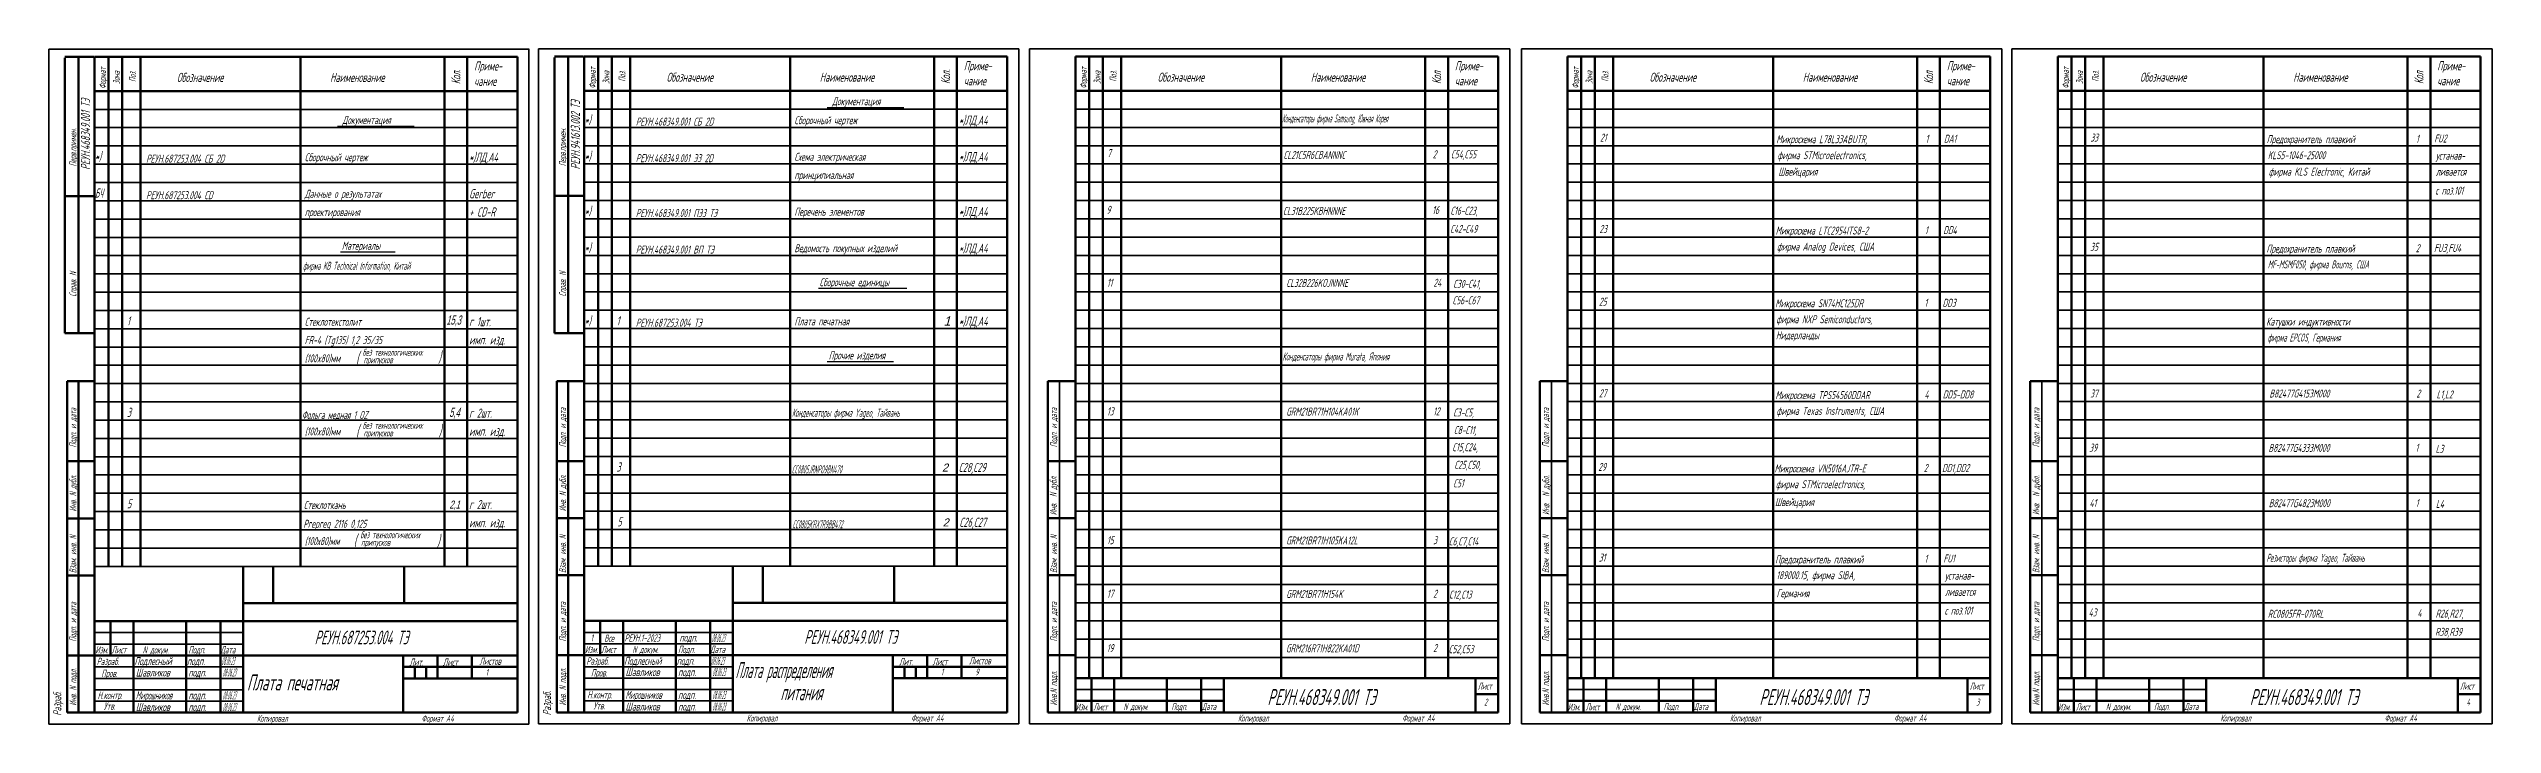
# Model space of a CAD drawing. Extents: x 23513 to 25652, y -1330 to -1034.
# Drawn here: x 23513 to 24582, y -1330 to -1035 of the extents above; entities that cross this region are included whole.
import ezdxf

# ---------------------------------------------------------------- set-up
doc = ezdxf.new("R2010")
doc.units = 0
doc.header["$MEASUREMENT"] = 0
doc.layers.get('0').update_dxf_attribs({"linetype": 'CONTINUOUS', "lineweight": 50})
doc.layers.add('CONTUR', color=7, linetype='CONTINUOUS', lineweight=50)
doc.layers.add('DIM', color=1, linetype='CONTINUOUS', lineweight=35)
doc.layers.add('TEXT', color=1, linetype='CONTINUOUS')
doc.styles.add('ECKD', font='ec5cdwin.shx', dxfattribs={"oblique": 15})
doc.styles.add('GOST', font='GOST.shx', dxfattribs={"width": 0.7, "oblique": 15})

msp = doc.modelspace()

# ---------------------------------------------------------------- linework, layer by layer
for p, q in [((23598.2, -1261), (23598.2, -1285)), ((23611.3, -1261), (23611.3, -1277.1)), ((23668.6, -1261), (23668.6, -1277.1)), ((23812.4, -1260.9), (23812.4, -1284.9)), ((23825.5, -1260.9), (23825.5, -1276.9)), ((23882.9, -1260.9), (23882.9, -1276.9)), ((23598.2, -1277.1), (23718.2, -1277.1)), ((23812.4, -1276.9), (23932.4, -1276.9))]:
    msp.add_line(p, q)
at = {"layer": 'CONTUR'}
for p, q in [((23532.9, -1038), (23520.2, -1038)), ((23520.2, -1038.4), (23520.2, -1099)), ((23526.2, -1159), (23526.2, -1038)), ((23533.2, -1325), (23533.2, -1038)), ((23533.2, -1038), (23718.2, -1038)), ((23539.2, -1038), (23539.2, -1261)), ((23545.2, -1038), (23545.2, -1261)), ((23553.2, -1038), (23553.2, -1261)), ((23623.2, -1038), (23623.2, -1261)), ((23686.2, -1038), (23686.2, -1261)), ((23696.2, -1038), (23696.2, -1261)), ((23718.2, -1038), (23718.2, -1325)), ((23747.1, -1037.9), (23734.4, -1037.9)), ((23734.4, -1038.3), (23734.4, -1098.9)), ((23740.4, -1158.9), (23740.4, -1037.9)), ((23747.4, -1324.9), (23747.4, -1037.9)), ((23747.4, -1037.9), (23932.4, -1037.9)), ((23753.4, -1037.9), (23753.4, -1260.9)), ((23759.4, -1037.9), (23759.4, -1260.9)), ((23767.4, -1037.9), (23767.4, -1260.9)), ((23837.4, -1037.9), (23837.4, -1260.9)), ((23900.4, -1037.9), (23900.4, -1260.9)), ((23910.4, -1037.9), (23910.4, -1260.9)), ((23932.4, -1037.9), (23932.4, -1324.9)), ((23962.2, -1037.9), (24147.2, -1037.9)), ((23962.2, -1324.9), (23962.2, -1037.9)), ((23968.2, -1037.9), (23968.2, -1309.9)), ((23974.2, -1037.9), (23974.2, -1309.9)), ((23982.2, -1037.9), (23982.2, -1309.9)), ((24052.2, -1037.9), (24052.2, -1309.9)), ((24115.2, -1037.9), (24115.2, -1309.9)), ((24125.2, -1037.9), (24125.2, -1309.9)), ((24147.2, -1037.9), (24147.2, -1324.9)), ((24177.4, -1037.9), (24362.4, -1037.9)), ((24177.4, -1324.9), (24177.4, -1037.9)), ((24183.4, -1037.9), (24183.4, -1309.9)), ((24189.4, -1037.9), (24189.4, -1309.9)), ((24197.4, -1037.9), (24197.4, -1309.9)), ((24267.4, -1037.9), (24267.4, -1309.9)), ((24330.4, -1037.9), (24330.4, -1309.9)), ((24340.4, -1037.9), (24340.4, -1309.9)), ((24362.4, -1037.9), (24362.4, -1324.9)), ((24391.9, -1037.9), (24576.9, -1037.9)), ((24391.9, -1324.9), (24391.9, -1037.9)), ((24397.9, -1037.9), (24397.9, -1309.9)), ((24403.9, -1037.9), (24403.9, -1309.9)), ((24411.9, -1037.9), (24411.9, -1309.9)), ((24481.9, -1037.9), (24481.9, -1309.9)), ((24544.9, -1037.9), (24544.9, -1309.9)), ((24554.9, -1037.9), (24554.9, -1309.9)), ((24576.9, -1037.9), (24576.9, -1324.9)), ((23533.2, -1053), (23718.2, -1053)), ((23747.4, -1052.9), (23932.4, -1052.9)), ((23962.2, -1052.9), (24147.2, -1052.9)), ((24177.4, -1052.9), (24362.4, -1052.9)), ((24391.9, -1052.9), (24576.9, -1052.9)), ((23520.2, -1099), (23520.2, -1159)), ((23533.2, -1099), (23520.2, -1099)), ((23520.2, -1099), (23533.2, -1099)), ((23734.4, -1098.9), (23734.4, -1158.9)), ((23747.4, -1098.9), (23734.4, -1098.9)), ((23734.4, -1098.9), (23747.4, -1098.9)), ((23520.2, -1159), (23533.2, -1159)), ((23533.2, -1159), (23526.2, -1159)), ((23734.4, -1158.9), (23747.4, -1158.9)), ((23747.4, -1158.9), (23740.4, -1158.9)), ((23521.2, -1215), (23521.2, -1180)), ((23521.2, -1180), (23533.2, -1180)), ((23526.2, -1180), (23526.2, -1325)), ((23735.4, -1214.9), (23735.4, -1179.9)), ((23735.4, -1179.9), (23747.4, -1179.9)), ((23740.4, -1179.9), (23740.4, -1324.9)), ((23950.2, -1214.9), (23950.2, -1179.9)), ((23950.2, -1179.9), (23962.2, -1179.9)), ((24165.4, -1214.9), (24165.4, -1179.9)), ((24165.4, -1179.9), (24177.4, -1179.9)), ((24379.9, -1214.9), (24379.9, -1179.9)), ((24379.9, -1179.9), (24391.9, -1179.9)), ((23521.2, -1240), (23521.2, -1215)), ((23533.2, -1215), (23521.2, -1215)), ((23521.2, -1215), (23533.2, -1215)), ((23735.4, -1239.9), (23735.4, -1214.9)), ((23747.4, -1214.9), (23735.4, -1214.9)), ((23735.4, -1214.9), (23747.4, -1214.9)), ((23950.2, -1239.9), (23950.2, -1214.9)), ((23950.2, -1214.9), (23962.2, -1214.9)), ((23962.2, -1214.9), (23950.2, -1214.9)), ((24165.4, -1239.9), (24165.4, -1214.9)), ((24165.4, -1214.9), (24177.4, -1214.9)), ((24177.4, -1214.9), (24165.4, -1214.9)), ((24379.9, -1239.9), (24379.9, -1214.9)), ((24379.9, -1214.9), (24391.9, -1214.9)), ((24391.9, -1214.9), (24379.9, -1214.9)), ((23521.2, -1265), (23521.2, -1240)), ((23533.2, -1240), (23521.2, -1240)), ((23521.2, -1240), (23533.2, -1240)), ((23735.4, -1264.9), (23735.4, -1239.9)), ((23747.4, -1239.9), (23735.4, -1239.9)), ((23735.4, -1239.9), (23747.4, -1239.9)), ((23950.2, -1264.9), (23950.2, -1239.9)), ((23950.2, -1239.9), (23962.2, -1239.9)), ((23962.2, -1239.9), (23950.2, -1239.9)), ((24165.4, -1264.9), (24165.4, -1239.9)), ((24165.4, -1239.9), (24177.4, -1239.9)), ((24177.4, -1239.9), (24165.4, -1239.9)), ((24379.9, -1264.9), (24379.9, -1239.9)), ((24379.9, -1239.9), (24391.9, -1239.9)), ((24391.9, -1239.9), (24379.9, -1239.9)), ((23521.2, -1300), (23521.2, -1265)), ((23533.2, -1265), (23521.2, -1265)), ((23521.2, -1265), (23533.2, -1265)), ((23735.4, -1299.9), (23735.4, -1264.9)), ((23747.4, -1264.9), (23735.4, -1264.9)), ((23735.4, -1264.9), (23747.4, -1264.9)), ((23950.2, -1299.9), (23950.2, -1264.9)), ((23950.2, -1264.9), (23962.2, -1264.9)), ((23962.2, -1264.9), (23950.2, -1264.9)), ((24165.4, -1299.9), (24165.4, -1264.9)), ((24165.4, -1264.9), (24177.4, -1264.9)), ((24177.4, -1264.9), (24165.4, -1264.9)), ((24379.9, -1299.9), (24379.9, -1264.9)), ((24379.9, -1264.9), (24391.9, -1264.9)), ((24391.9, -1264.9), (24379.9, -1264.9)), ((23533.2, -1285), (23718.2, -1285)), ((23540.2, -1300), (23540.2, -1285)), ((23550.2, -1285), (23550.2, -1325)), ((23573.2, -1325), (23573.2, -1285)), ((23588.2, -1325), (23588.2, -1285)), ((23598.2, -1325), (23598.2, -1285)), ((23747.4, -1284.9), (23932.4, -1284.9)), ((23754.4, -1299.9), (23754.4, -1284.9)), ((23764.4, -1284.9), (23764.4, -1324.9)), ((23787.4, -1324.9), (23787.4, -1284.9)), ((23802.4, -1324.9), (23802.4, -1284.9)), ((23812.4, -1324.9), (23812.4, -1284.9)), ((23521.2, -1325), (23521.2, -1300)), ((23533.2, -1300), (23521.2, -1300)), ((23521.2, -1300), (23533.2, -1300)), ((23533.2, -1300), (23718.2, -1300)), ((23668.2, -1325), (23668.2, -1300)), ((23683.2, -1300), (23683.2, -1310)), ((23698.2, -1300), (23698.2, -1310)), ((23735.4, -1324.9), (23735.4, -1299.9)), ((23747.4, -1299.9), (23735.4, -1299.9)), ((23735.4, -1299.9), (23747.4, -1299.9)), ((23747.4, -1299.9), (23932.4, -1299.9)), ((23882.4, -1324.9), (23882.4, -1299.9)), ((23897.4, -1299.9), (23897.4, -1309.9)), ((23912.4, -1299.9), (23912.4, -1309.9)), ((23950.2, -1299.9), (23962.2, -1299.9)), ((23962.2, -1299.9), (23950.2, -1299.9)), ((23950.2, -1324.9), (23950.2, -1299.9)), ((24165.4, -1299.9), (24177.4, -1299.9)), ((24177.4, -1299.9), (24165.4, -1299.9)), ((24165.4, -1324.9), (24165.4, -1299.9)), ((24379.9, -1299.9), (24391.9, -1299.9)), ((24391.9, -1299.9), (24379.9, -1299.9)), ((24379.9, -1324.9), (24379.9, -1299.9)), ((23668.2, -1305), (23718.2, -1305)), ((23668.2, -1310), (23718.2, -1310)), ((23673.2, -1305), (23673.2, -1310)), ((23678.2, -1305), (23678.2, -1310)), ((23882.4, -1304.9), (23932.4, -1304.9)), ((23882.4, -1309.9), (23932.4, -1309.9)), ((23887.4, -1304.9), (23887.4, -1309.9)), ((23892.4, -1304.9), (23892.4, -1309.9)), ((23962.2, -1309.9), (24147.2, -1309.9)), ((23969.2, -1309.9), (23969.2, -1324.9)), ((23979.2, -1309.9), (23979.2, -1324.9)), ((24002.2, -1309.9), (24002.2, -1324.9)), ((24017.2, -1309.9), (24017.2, -1324.9)), ((24027.2, -1309.9), (24027.2, -1324.9)), ((24137.2, -1309.9), (24137.2, -1324.9)), ((24177.4, -1309.9), (24362.4, -1309.9)), ((24184.4, -1309.9), (24184.4, -1324.9)), ((24194.4, -1309.9), (24194.4, -1324.9)), ((24217.4, -1309.9), (24217.4, -1324.9)), ((24232.4, -1309.9), (24232.4, -1324.9)), ((24242.4, -1309.9), (24242.4, -1324.9)), ((24352.4, -1309.9), (24352.4, -1324.9)), ((24391.9, -1309.9), (24576.9, -1309.9)), ((24398.9, -1309.9), (24398.9, -1324.9)), ((24408.9, -1309.9), (24408.9, -1324.9)), ((24431.9, -1309.9), (24431.9, -1324.9)), ((24446.9, -1309.9), (24446.9, -1324.9)), ((24456.9, -1309.9), (24456.9, -1324.9)), ((24566.9, -1309.9), (24566.9, -1324.9)), ((23533.2, -1325), (23521.2, -1325)), ((23718.2, -1325), (23533.2, -1325)), ((23747.4, -1324.9), (23735.4, -1324.9)), ((23932.4, -1324.9), (23747.4, -1324.9)), ((23962.2, -1324.9), (23950.2, -1324.9)), ((23962.2, -1319.9), (24027.2, -1319.9)), ((24147.2, -1324.9), (23962.2, -1324.9)), ((24137.2, -1316.9), (24147.2, -1316.9)), ((24177.4, -1324.9), (24165.4, -1324.9)), ((24177.4, -1319.9), (24242.4, -1319.9)), ((24362.4, -1324.9), (24177.4, -1324.9)), ((24352.4, -1316.9), (24362.4, -1316.9)), ((24391.9, -1324.9), (24379.9, -1324.9)), ((24391.9, -1319.9), (24456.9, -1319.9)), ((24576.9, -1324.9), (24391.9, -1324.9)), ((24566.9, -1316.9), (24576.9, -1316.9))]:
    msp.add_line(p, q, dxfattribs=at)
at = {"layer": 'DIM'}
for p, q in [((23513.2, -1330), (23513.2, -1034.7)), ((23513.2, -1034.7), (23723.2, -1034.7)), ((23723.1, -1330), (23723.1, -1034.7)), ((23727.4, -1329.9), (23727.4, -1034.5)), ((23727.4, -1034.5), (23937.4, -1034.5)), ((23937.4, -1329.9), (23937.4, -1034.5)), ((23942.2, -1329.9), (23942.2, -1034.5)), ((23942.2, -1034.5), (24152.2, -1034.5)), ((24152.2, -1034.5), (24152.2, -1329.9)), ((24157.4, -1329.9), (24157.4, -1034.5)), ((24157.4, -1034.5), (24367.4, -1034.5)), ((24367.4, -1034.5), (24367.4, -1329.9)), ((24371.9, -1329.9), (24371.9, -1034.5)), ((24371.9, -1034.5), (24581.9, -1034.5)), ((24581.9, -1034.5), (24581.9, -1329.9)), ((23533.2, -1061), (23718.2, -1061)), ((23747.4, -1060.9), (23932.4, -1060.9)), ((23962.2, -1060.9), (24147.2, -1060.9)), ((24177.4, -1060.9), (24362.4, -1060.9)), ((24391.9, -1060.9), (24576.9, -1060.9)), ((23533.2, -1069), (23718.2, -1069)), ((23533.2, -1077), (23718.2, -1077)), ((23747.4, -1068.9), (23932.4, -1068.9)), ((23747.4, -1076.9), (23932.4, -1076.9)), ((23962.2, -1068.9), (24147.2, -1068.9)), ((23962.2, -1076.9), (24147.2, -1076.9)), ((24177.4, -1068.9), (24362.4, -1068.9)), ((24177.4, -1076.9), (24362.4, -1076.9)), ((24391.9, -1068.9), (24576.9, -1068.9)), ((24391.9, -1076.9), (24576.9, -1076.9)), ((23533.2, -1085), (23718.2, -1085)), ((23747.4, -1084.9), (23932.4, -1084.9)), ((23962.2, -1084.9), (24147.2, -1084.9)), ((24177.4, -1084.9), (24362.4, -1084.9)), ((24391.9, -1084.9), (24576.9, -1084.9)), ((23533.2, -1093), (23718.2, -1093)), ((23747.4, -1092.9), (23932.4, -1092.9)), ((23962.2, -1092.9), (24147.2, -1092.9)), ((24177.4, -1092.9), (24362.4, -1092.9)), ((24391.9, -1092.9), (24576.9, -1092.9)), ((23533.2, -1101), (23718.2, -1101)), ((23533.2, -1109), (23718.2, -1109)), ((23747.4, -1100.9), (23932.4, -1100.9)), ((23747.4, -1108.9), (23932.4, -1108.9)), ((23962.2, -1100.9), (24147.2, -1100.9)), ((23962.2, -1108.9), (24147.2, -1108.9)), ((24177.4, -1100.9), (24362.4, -1100.9)), ((24177.4, -1108.9), (24362.4, -1108.9)), ((24391.9, -1100.9), (24576.9, -1100.9)), ((24391.9, -1108.9), (24576.9, -1108.9)), ((23533.2, -1117), (23718.2, -1117)), ((23747.4, -1116.9), (23932.4, -1116.9)), ((23962.2, -1116.9), (24147.2, -1116.9)), ((24177.4, -1116.9), (24362.4, -1116.9)), ((24391.9, -1116.9), (24576.9, -1116.9)), ((23533.2, -1125), (23718.2, -1125)), ((23747.4, -1124.9), (23932.4, -1124.9)), ((23747.4, -1132.9), (23932.4, -1132.9)), ((23962.2, -1124.9), (24147.2, -1124.9)), ((23962.2, -1132.9), (24147.2, -1132.9)), ((24177.4, -1124.9), (24362.4, -1124.9)), ((24177.4, -1132.9), (24362.4, -1132.9)), ((24391.9, -1124.9), (24576.9, -1124.9)), ((24391.9, -1132.9), (24576.9, -1132.9)), ((23533.2, -1133), (23718.2, -1133)), ((23533.2, -1141), (23718.2, -1141)), ((23747.4, -1140.9), (23932.4, -1140.9)), ((23962.2, -1140.9), (24147.2, -1140.9)), ((24177.4, -1140.9), (24362.4, -1140.9)), ((24391.9, -1140.9), (24576.9, -1140.9)), ((23533.2, -1149), (23718.2, -1149)), ((23747.4, -1148.9), (23932.4, -1148.9)), ((23962.2, -1148.9), (24147.2, -1148.9)), ((24177.4, -1148.9), (24362.4, -1148.9)), ((24391.9, -1148.9), (24576.9, -1148.9)), ((23533.2, -1157), (23718.2, -1157)), ((23747.4, -1156.9), (23932.4, -1156.9)), ((23747.4, -1164.9), (23932.4, -1164.9)), ((23962.2, -1156.9), (24147.2, -1156.9)), ((23962.2, -1164.9), (24147.2, -1164.9)), ((24177.4, -1156.9), (24362.4, -1156.9)), ((24177.4, -1164.9), (24362.4, -1164.9)), ((24391.9, -1156.9), (24576.9, -1156.9)), ((24391.9, -1164.9), (24576.9, -1164.9)), ((23533.2, -1165), (23718.2, -1165)), ((23533.2, -1173), (23718.2, -1173)), ((23747.4, -1172.9), (23932.4, -1172.9)), ((23962.2, -1172.9), (24147.2, -1172.9)), ((24177.4, -1172.9), (24362.4, -1172.9)), ((24391.9, -1172.9), (24576.9, -1172.9)), ((23533.2, -1181), (23718.2, -1181)), ((23747.4, -1180.9), (23932.4, -1180.9)), ((23955.2, -1179.9), (23955.2, -1324.9)), ((23962.2, -1180.9), (24147.2, -1180.9)), ((24170.4, -1179.9), (24170.4, -1324.9)), ((24177.4, -1180.9), (24362.4, -1180.9)), ((24384.9, -1179.9), (24384.9, -1324.9)), ((24391.9, -1180.9), (24576.9, -1180.9)), ((23533.2, -1189), (23718.2, -1189)), ((23747.4, -1188.9), (23932.4, -1188.9)), ((23747.4, -1196.9), (23932.4, -1196.9)), ((23962.2, -1188.9), (24147.2, -1188.9)), ((23962.2, -1196.9), (24147.2, -1196.9)), ((24177.4, -1188.9), (24362.4, -1188.9)), ((24177.4, -1196.9), (24362.4, -1196.9)), ((24391.9, -1188.9), (24576.9, -1188.9)), ((24391.9, -1196.9), (24576.9, -1196.9)), ((23533.2, -1197), (23718.2, -1197)), ((23533.2, -1205), (23718.2, -1205)), ((23747.4, -1204.9), (23932.4, -1204.9)), ((23962.2, -1204.9), (24147.2, -1204.9)), ((24177.4, -1204.9), (24362.4, -1204.9)), ((24391.9, -1204.9), (24576.9, -1204.9)), ((23533.2, -1213), (23718.2, -1213)), ((23747.4, -1212.9), (23932.4, -1212.9)), ((23962.2, -1212.9), (24147.2, -1212.9)), ((24177.4, -1212.9), (24362.4, -1212.9)), ((24391.9, -1212.9), (24576.9, -1212.9)), ((23533.2, -1221), (23718.2, -1221)), ((23533.2, -1229), (23718.2, -1229)), ((23747.4, -1220.9), (23932.4, -1220.9)), ((23747.4, -1228.9), (23932.4, -1228.9)), ((23962.2, -1220.9), (24147.2, -1220.9)), ((23962.2, -1228.9), (24147.2, -1228.9)), ((24177.4, -1220.9), (24362.4, -1220.9)), ((24177.4, -1228.9), (24362.4, -1228.9)), ((24391.9, -1220.9), (24576.9, -1220.9)), ((24391.9, -1228.9), (24576.9, -1228.9)), ((23533.2, -1237), (23718.2, -1237)), ((23747.4, -1236.9), (23932.4, -1236.9)), ((23962.2, -1236.9), (24147.2, -1236.9)), ((24177.4, -1236.9), (24362.4, -1236.9)), ((24391.9, -1236.9), (24576.9, -1236.9)), ((23533.2, -1245), (23718.2, -1245)), ((23747.4, -1244.9), (23932.4, -1244.9)), ((23962.2, -1244.9), (24147.2, -1244.9)), ((24177.4, -1244.9), (24362.4, -1244.9)), ((24391.9, -1244.9), (24576.9, -1244.9)), ((23533.2, -1253), (23718.2, -1253)), ((23533.2, -1261), (23718.2, -1261)), ((23747.4, -1252.9), (23932.4, -1252.9)), ((23747.4, -1260.9), (23932.4, -1260.9)), ((23962.2, -1252.9), (24147.2, -1252.9)), ((23962.2, -1260.9), (24147.2, -1260.9)), ((24177.4, -1252.9), (24362.4, -1252.9)), ((24177.4, -1260.9), (24362.4, -1260.9)), ((24391.9, -1252.9), (24576.9, -1252.9)), ((24391.9, -1260.9), (24576.9, -1260.9)), ((23962.2, -1268.9), (24147.2, -1268.9)), ((24177.4, -1268.9), (24362.4, -1268.9)), ((24391.9, -1268.9), (24576.9, -1268.9)), ((23962.2, -1276.9), (24147.2, -1276.9)), ((24177.4, -1276.9), (24362.4, -1276.9)), ((24391.9, -1276.9), (24576.9, -1276.9)), ((23533.2, -1290), (23598.2, -1290)), ((23747.4, -1289.9), (23812.4, -1289.9)), ((23962.2, -1284.9), (24147.2, -1284.9)), ((23962.2, -1292.9), (24147.2, -1292.9)), ((24177.4, -1284.9), (24362.4, -1284.9)), ((24177.4, -1292.9), (24362.4, -1292.9)), ((24391.9, -1284.9), (24576.9, -1284.9)), ((24391.9, -1292.9), (24576.9, -1292.9)), ((23533.2, -1295), (23598.2, -1295)), ((23747.4, -1294.9), (23812.4, -1294.9)), ((23962.2, -1300.9), (24147.2, -1300.9)), ((24177.4, -1300.9), (24362.4, -1300.9)), ((24391.9, -1300.9), (24576.9, -1300.9)), ((23533.2, -1305), (23598.2, -1305)), ((23533.2, -1310), (23598.2, -1310)), ((23747.4, -1304.9), (23812.4, -1304.9)), ((23747.4, -1309.9), (23812.4, -1309.9)), ((23533.2, -1315), (23598.2, -1315)), ((23533.2, -1320), (23598.2, -1320)), ((23747.4, -1314.9), (23812.4, -1314.9)), ((23747.4, -1319.9), (23812.4, -1319.9)), ((23962.2, -1314.9), (24027.2, -1314.9)), ((24177.4, -1314.9), (24242.4, -1314.9)), ((24391.9, -1314.9), (24456.9, -1314.9)), ((23723.1, -1330), (23513.2, -1330)), ((23937.4, -1329.9), (23727.4, -1329.9)), ((24152.2, -1329.9), (23942.2, -1329.9)), ((24367.4, -1329.9), (24157.4, -1329.9)), ((24581.9, -1329.9), (24371.9, -1329.9))]:
    msp.add_line(p, q, dxfattribs=at)
at = {"layer": 'TEXT'}
for p, q in [((23639.4, -1068.4), (23672.9, -1068.4)), ((23853.6, -1060.2), (23887.1, -1060.2)), ((23640.8, -1123.4), (23664.6, -1123.4)), ((23849.8, -1139.2), (23888.5, -1139.2)), ((23853.6, -1171.4), (23882.6, -1171.4))]:
    msp.add_line(p, q, dxfattribs=at)

# ---------------------------------------------------------------- texts
at = {"layer": 'DIM', "style": 'GOST', "oblique": 15, "width": 0.7}
for s, height, p in [('Формат', 3, (23967.2, -1051.9)), ('Зона', 3, (23973.2, -1049.9)), ('Поз.', 3, (23980.2, -1048.9)), ('Кол', 4, (24122.2, -1049.9)), ('Формат', 3, (24182.4, -1051.9)), ('Зона', 3, (24188.4, -1049.9)), ('Поз.', 3, (24195.4, -1048.9)), ('Кол', 4, (24337.4, -1049.9)), ('Формат', 3, (24396.9, -1051.9)), ('Зона', 3, (24402.9, -1049.9)), ('Поз.', 3, (24409.9, -1048.9)), ('Кол', 4, (24551.9, -1049.9)), ('Подп. и дата', 3, (23954.2, -1208.9)), ('Подп. и дата', 3, (24169.4, -1208.9)), ('Подп. и дата', 3, (24383.9, -1208.9)), ('Инв.  N дубл.', 3, (23954, -1238.6)), ('Инв.  N дубл.', 3, (24169.5, -1238.5)), ('Инв.  N дубл.', 3, (24383.9, -1238.5)), ('Взам. инв. N', 3, (23954.2, -1263.9)), ('Взам. инв. N', 3, (24169.4, -1263.9)), ('Взам. инв. N', 3, (24383.9, -1263.9)), ('Подп. и дата', 3, (23954.2, -1293.9)), ('Подп. и дата', 3, (24169.4, -1293.9)), ('Подп. и дата', 3, (24383.9, -1293.9)), ('Инв.N подл.', 3, (23954.2, -1321.9)), ('Инв.N подл.', 3, (24169.4, -1321.9)), ('Инв.N подл.', 3, (24383.9, -1321.9))]:
    msp.add_text(s, height=height, rotation=90, dxfattribs=at).set_placement(p)
for s, height, p in [('Обозначение', 4, (23998.2, -1048.9)), ('Наименование', 4, (24065.2, -1048.9)), ('Приме-', 4, (24128.2, -1043.9)), ('Обозначение', 4, (24213.4, -1048.9)), ('Наименование', 4, (24280.4, -1048.9)), ('Приме-', 4, (24343.4, -1043.9)), ('Обозначение', 4, (24427.9, -1048.9)), ('Наименование', 4, (24494.9, -1048.9)), ('Приме-', 4, (24557.9, -1043.9)), ('чание', 4, (24128.2, -1050.5)), ('чание', 4, (24343.4, -1050.5)), ('чание', 4, (24557.9, -1050.5)), ('(', 5, (23647.6, -1172.1)), ('без технологических', 3, (23650.4, -1168.8)), ('припусков', 3, (23650.8, -1172.1)), (')', 5, (23683.5, -1171.9)), ('(', 5, (23647.6, -1204.1)), ('без технологических', 3, (23650.4, -1200.8)), ('припусков', 3, (23650.8, -1204.1)), (')', 5, (23683.7, -1204.1)), ('(', 5, (23646.6, -1252)), ('без технологических', 3, (23649.4, -1248.7)), ('припусков', 3, (23649.7, -1252)), (')', 5, (23683, -1252.2)), ('Лист', 3, (24138.2, -1314.9)), ('Лист', 3, (24353.4, -1314.9)), ('Лист', 3, (24567.9, -1314.9)), ('Изм.', 3, (23962.4, -1324)), ('Лист', 3, (23970.1, -1324)), ('N докум.', 3, (23983.2, -1323.9)), ('Подп.', 3, (24004.2, -1323.9)), ('Дата', 3, (24017.6, -1323.9)), ('РЕУН.468349.001 ТЭ', 7, (24046.2, -1321.7)), ('Изм.', 3, (24177.6, -1324)), ('Лист', 3, (24185.4, -1324)), ('N докум.', 3, (24198.5, -1323.9)), ('Подп.', 3, (24219.5, -1323.9)), ('Дата', 3, (24232.8, -1323.9)), ('РЕУН.468349.001 ТЭ', 7, (24261.4, -1321.7)), ('Изм.', 3, (24392.1, -1324)), ('Лист', 3, (24399.9, -1324)), ('N докум.', 3, (24413, -1323.9)), ('Подп.', 3, (24434, -1323.9)), ('Дата', 3, (24447.3, -1323.9)), ('РЕУН.468349.001 ТЭ', 7, (24475.9, -1321.7)), ('Копировал', 3, (24033.3, -1328.9)), ('Формат A4', 3, (24105.2, -1328.9)), ('Копировал', 3, (24248.5, -1328.9)), ('Формат A4', 3, (24320.4, -1328.9)), ('Копировал', 3, (24463, -1328.9)), ('Формат A4', 3, (24534.9, -1328.9))]:
    msp.add_text(s, height=height, dxfattribs=at).set_placement(p)
at = {"layer": 'TEXT', "style": 'GOST', "oblique": 15, "width": 0.7}
for s, height, p in [('Формат', 3, (23538.2, -1052)), ('Зона', 3, (23544.2, -1050)), ('Поз.', 3, (23551.2, -1049)), ('Кол.', 4, (23693.2, -1050)), ('Формат', 3, (23752.4, -1051.9)), ('Зона', 3, (23758.4, -1049.9)), ('Поз.', 3, (23765.4, -1048.9)), ('Кол.', 4, (23907.4, -1049.9)), ('РЕУН.468349.001 ТЭ', 4, (23531.2, -1087.5)), ('РЕУН.941613.002 ТЭ', 4, (23745.5, -1087.3)), ('Перв.примен.', 3, (23525.2, -1086)), ('Перв.примен.', 3, (23739.4, -1085.9)), ('Справ. N', 3, (23525.2, -1143)), ('Справ. N', 3, (23739.4, -1142.9)), ('Подп. и дата', 3, (23525.2, -1209)), ('Подп. и дата', 3, (23739.4, -1208.9)), ('Инв. N дубл.', 3, (23525.2, -1237)), ('Инв. N дубл.', 3, (23739.4, -1236.9)), ('Взам. инв. N', 3, (23525.2, -1264)), ('Взам. инв. N', 3, (23739.4, -1263.9)), ('Подп. и дата', 3, (23525.2, -1294)), ('Подп. и дата', 3, (23739.4, -1293.9)), ('Инв. N подл.', 3, (23525.2, -1322)), ('Инв. N подл.', 3, (23739.4, -1321.9)), ('Разраб.', 3.5, (23518.6, -1326.4)), ('Разраб.', 3.5, (23732.8, -1326.2))]:
    msp.add_text(s, height=height, rotation=90, dxfattribs=at).set_placement(p)
at = {"layer": 'TEXT', "oblique": 15}
for s, height, style, width, p in [('Обозначение', 4, 'GOST', 0.7, (23569.2, -1049)), ('Наименование', 4, 'GOST', 0.7, (23636.2, -1049)), ('Приме-', 4, 'GOST', 0.7, (23699.2, -1044)), ('Обозначение', 4, 'GOST', 0.7, (23783.4, -1048.9)), ('Наименование', 4, 'GOST', 0.7, (23850.4, -1048.9)), ('Приме-', 4, 'GOST', 0.7, (23913.4, -1043.9)), ('чание', 4, 'GOST', 0.7, (23699.2, -1050.7)), ('Документация', 3.5, 'GOST', 0.7, (23855.8, -1059.2)), ('чание', 4, 'GOST', 0.7, (23913.4, -1050.5)), ('Документация', 3.5, 'GOST', 0.7, (23641.6, -1067.4)), ('*)', 4, 'GOST', 0.7, (23747.5, -1067.5)), ('РЕУН.468349.001 СБ 2D', 3.5, 'GOST', 0.7, (23769.9, -1068.1)), ('Сборочный чертеж', 3.5, 'GOST', 0.7, (23839.3, -1067.5)), ('*)ЛД,А4', 4, 'GOST', 0.7, (23911.2, -1067.7)), ('Конденсаторы фирма Samsung, Южная Корея ', 3.5, 'GOST', 0.48, (24052.6, -1066.7)), ('*)', 4, 'GOST', 0.7, (23533.3, -1083.6)), ('*)', 4, 'GOST', 0.7, (23747.5, -1083.5)), ('*)ЛД,А4', 4, 'GOST', 0.7, (23911.2, -1083.7)), ('7', 3.5, 'GOST', 0.7, (23976.1, -1081.9)), ('CL21C5R6CBANNNC', 3.5, 'GOST', 0.7, (24053.2, -1082.7)), ('2', 3.5, 'GOST', 0.7, (24118.5, -1082.4)), ('С54,С55', 3.5, 'GOST', 0.7, (24126.5, -1082.4)), ('21', 3.5, 'GOST', 0.7, (24191.7, -1075.1)), ('Микросхема L78L33ABUTR,', 3.5, 'GOST', 0.7, (24268.8, -1075.8)), ('фирма STMicroelectronics,', 3.5, 'GOST', 0.7, (24269.3, -1082.8)), ('1', 3.5, 'GOST', 0.7, (24334.1, -1075.6)), ('DA1', 3.5, 'GOST', 0.7, (24342.1, -1075.6)), ('33', 3.5, 'GOST', 0.7, (24406.2, -1075.1)), ('Предохранитель плавкий', 3.5, 'GOST', 0.7, (24483.3, -1075.8)), ('KLS5-1046-25000', 3.5, 'GOST', 0.7, (24483.8, -1082.8)), ('1', 3.5, 'GOST', 0.7, (24548.6, -1075.6)), ('FU2', 3.5, 'GOST', 0.7, (24556.6, -1075.5)), ('РЕУН.687253.004 СБ 2D', 3.5, 'GOST', 0.7, (23555.7, -1084.3)), ('Сборочный чертеж', 3.5, 'GOST', 0.7, (23625.1, -1083.7)), ('*)ЛД,А4', 4, 'GOST', 0.7, (23697, -1083.9)), ('РЕУН.468349.001 Э3 2D', 3.5, 'GOST', 0.7, (23769.9, -1084.1)), ('принципиальная', 3.5, 'GOST', 0.7, (23839.3, -1091.5)), ('Схема электрическая', 3.5, 'GOST', 0.7, (23839.3, -1083.5)), ('Швейцария', 3.5, 'GOST', 0.7, (24269.7, -1090)), ('фирма KLS Electronic, Китай', 3.5, 'GOST', 0.7, (24484.2, -1090)), ('устанав-', 3.5, 'GOST', 0.7, (24557.3, -1083)), ('ливается ', 3.5, 'GOST', 0.7, (24557.3, -1090)), ('БЧ', 4, 'GOST', 0.6, (23533.3, -1099.6)), ('РЕУН.687253.004 СD', 3.5, 'GOST', 0.7, (23555.7, -1100.3)), ('Данные о результатах', 3.5, 'GOST', 0.7, (23625.1, -1099.7)), ('Gerber', 4, 'GOST', 0.7, (23697, -1099.9)), ('с поз.101', 3.5, 'GOST', 0.7, (24557.1, -1098.3)), ('проектирования ', 3.5, 'GOST', 0.7, (23625.1, -1107.7)), ('+ CD-R', 4, 'GOST', 0.7, (23697, -1107.9)), ('*)', 4, 'GOST', 0.7, (23747.5, -1107.5)), ('РЕУН.468349.001 ПЭ3 ТЭ', 3.5, 'GOST', 0.7, (23769.9, -1108.1)), ('Перечень элементов', 3.5, 'GOST', 0.7, (23839.3, -1107.5)), ('*)ЛД,А4', 4, 'GOST', 0.7, (23911.2, -1107.7)), ('9', 3.5, 'GOST', 0.7, (23975.8, -1106.7)), ('CL31B225KBHNNNE', 3.5, 'GOST', 0.7, (24053, -1107.2)), ('16', 3.5, 'GOST', 0.7, (24118.3, -1106.8)), ('С16-С23,', 3.5, 'GOST', 0.7, (24126.3, -1107.1)), ('Материалы', 3.5, 'GOST', 0.7, (23641.3, -1122.4)), ('*)', 4, 'GOST', 0.7, (23747.5, -1123.5)), ('РЕУН.468349.001 ВП ТЭ', 3.5, 'GOST', 0.7, (23769.9, -1124.1)), ('Ведомость покупных изделий', 3.5, 'GOST', 0.7, (23839.3, -1123.5)), ('*)ЛД,А4', 4, 'GOST', 0.7, (23911.2, -1123.7)), ('С42-С49', 3.5, 'GOST', 0.7, (24126.2, -1115.1)), ('23', 3.5, 'GOST', 0.7, (24191.4, -1115.1)), ('Микросхема LTC2954ITS8-2', 3.5, 'GOST', 0.7, (24268.5, -1115.8)), ('фирма Analog Devices, США', 3.5, 'GOST', 0.7, (24269.1, -1122.8)), ('1', 3.5, 'GOST', 0.7, (24333.8, -1115.6)), ('DD4', 3.5, 'GOST', 0.7, (24341.8, -1115.6)), ('35', 3.5, 'GOST', 0.7, (24406.1, -1122.9)), ('Предохранитель плавкий', 3.5, 'GOST', 0.7, (24483.2, -1123.7)), ('2', 3.5, 'GOST', 0.7, (24548.5, -1123.5)), ('FU3,FU4', 3.5, 'GOST', 0.7, (24556.5, -1123.4)), ('фирма KB Technical Information, Китай', 3.5, 'GOST', 0.55, (23624.3, -1131.2)), ('MF-MSMF050, фирма Bourns, CША', 3.5, 'GOST', 0.6, (24483.8, -1130.6)), ('Сборочные единицы', 3.5, 'GOST', 0.7, (23850.3, -1138.4)), ('11', 3.5, 'GOST', 0.7, (23976, -1138.6)), ('CL32B226KOJNNNE', 3.5, 'GOST', 0.7, (24054.4, -1138.7)), ('24', 3.5, 'GOST', 0.7, (24118.8, -1138.6)), ('С56-С67', 3.5, 'GOST', 0.7, (24127.2, -1146.3)), ('С30-С41,', 3.5, 'GOST', 0.7, (24127.5, -1139.1)), ('25', 3.5, 'GOST', 0.7, (24191.2, -1146.9)), ('1', 4, 'GOST', 0.7, (23547.3, -1155.6)), ('Стеклотекстолит ', 3.5, 'GOST', 0.7, (23625.1, -1155.7)), ('15,3', 4, 'ECKD', 0.6, (23687, -1155.2)), ('г 1шт.', 4, 'GOST', 0.7, (23697, -1155.9)), ('*)', 4, 'GOST', 0.7, (23747.5, -1155.5)), ('1', 4, 'GOST', 0.7, (23761.5, -1155.5)), ('РЕУН.687253.004 ТЭ', 3.5, 'GOST', 0.7, (23769.9, -1156.1)), ('Плата печатная ', 3.5, 'GOST', 0.7, (23839.3, -1155.5)), ('*)ЛД,А4', 4, 'GOST', 0.7, (23911.2, -1155.7)), ('Микросхема SN74HC125DR', 3.5, 'GOST', 0.7, (24268.3, -1147.6)), ('фирма NXP Semiconductors,', 3.5, 'GOST', 0.7, (24268.8, -1154.6)), ('1', 3.5, 'GOST', 0.7, (24333.6, -1147.4)), ('DD3', 3.5, 'GOST', 0.7, (24341.5, -1147.4)), ('Катушки индуктивности ', 3.5, 'GOST', 0.7, (24483.1, -1155.6)), ('FR-4 (Tg135) 1,2 35/35', 3.5, 'GOST', 0.7, (23625.1, -1163.7)), ('имп. изд.', 4, 'GOST', 0.7, (23697, -1163.9)), ('Нидерланды', 3.5, 'GOST', 0.7, (24268.6, -1161.6)), ('фирма EPCOS, Германия', 3.5, 'GOST', 0.6, (24483.7, -1162.6)), ('(100x80)мм', 3.5, 'GOST', 0.7, (23625.1, -1171.7)), ('Прочие изделия', 3.5, 'GOST', 0.7, (23854.3, -1170.4)), ('Конденсаторы фирма Murata, Япония', 3.5, 'GOST', 0.58, (24052.8, -1170.9)), ('27', 3.5, 'GOST', 0.7, (24191.2, -1187)), ('Микросхема TPS54560DDAR', 3.5, 'GOST', 0.7, (24268.4, -1187.8)), ('4', 3.5, 'GOST', 0.7, (24333.6, -1187.6)), ('DD5-DD8', 3.5, 'GOST', 0.7, (24341.6, -1187.5)), ('37', 3.5, 'GOST', 0.7, (24406.1, -1187.1)), ('B82477G4153M000', 3.5, 'GOST', 0.7, (24484.5, -1187.1)), ('2', 3.5, 'GOST', 0.7, (24548.8, -1187.1)), ('L1,L2', 3.5, 'GOST', 0.7, (24557.6, -1187.5)), ('3', 4, 'GOST', 0.7, (23547.3, -1195.6)), ('Фольга медная 1 OZ', 3.5, 'GOST', 0.65, (23623.9, -1196.5)), ('5,4', 4, 'ECKD', 0.6, (23688.3, -1195.6)), ('г 2шт.', 4, 'GOST', 0.7, (23697, -1195.9)), ('Конденсаторы фирма Yageo, Тайвань', 3.5, 'GOST', 0.58, (23838.2, -1195.5)), ('13', 3.5, 'GOST', 0.7, (23976, -1194.9)), ('GRM21BR71H104KA01K', 3.5, 'GOST', 0.7, (24054.4, -1195)), ('12', 3.5, 'GOST', 0.7, (24118.7, -1194.9)), ('С3-С5,', 3.5, 'GOST', 0.7, (24127.5, -1195.4)), ('фирма Texas Instruments, США', 3.5, 'GOST', 0.7, (24268.9, -1194.7)), ('(100x80)мм', 3.5, 'GOST', 0.7, (23625.1, -1203.7)), ('имп. изд.', 4, 'GOST', 0.7, (23697, -1203.9)), ('С15,С24,', 3.5, 'GOST', 0.7, (24127.1, -1210.6)), ('С8-С11,', 3.5, 'GOST', 0.7, (24127.8, -1203.1)), ('39', 3.5, 'GOST', 0.7, (24405.7, -1210.8)), ('B82477G4333M000', 3.5, 'GOST', 0.7, (24484.1, -1210.9)), ('1', 3.5, 'GOST', 0.7, (24548.4, -1210.8)), ('3', 4, 'GOST', 0.7, (23761.5, -1219.5)), ('CC0805JRNPO9BN470', 3.5, 'GOST', 0.5, (23838.1, -1220.3)), ('С28,С29', 4, 'GOST', 0.7, (23911.2, -1219.7)), ('С25,С50,', 3.5, 'GOST', 0.7, (24128, -1218.3)), ('29', 3.5, 'GOST', 0.7, (24190.9, -1219.2)), ('Микросхема VN5016AJTR-E', 3.5, 'GOST', 0.7, (24268, -1219.9)), ('2', 3.5, 'GOST', 0.7, (24333.3, -1219.7)), ('DD1,DD2', 3.5, 'GOST', 0.7, (24341.3, -1219.7)), ('L3', 3.5, 'GOST', 0.7, (24557.2, -1211.3)), ('С51', 3.5, 'GOST', 0.7, (24127.5, -1226.4)), ('фирма STMicroelectronics,', 3.5, 'GOST', 0.7, (24268.6, -1226.8)), ('5', 4, 'GOST', 0.7, (23547.3, -1235.6)), ('Стеклоткань', 3.5, 'GOST', 0.7, (23624.7, -1235.9)), ('2,1', 3.5, 'ECKD', 0.7, (23688.4, -1235.7)), ('г 2шт.', 4, 'GOST', 0.7, (23697, -1235.9)), ('5', 4, 'GOST', 0.7, (23761.8, -1243.5)), ('С26,С27', 4, 'GOST', 0.7, (23911.5, -1243.7)), (' Швейцария', 3.5, 'GOST', 0.7, (24266.7, -1234.6)), ('41', 3.5, 'GOST', 0.7, (24405.8, -1235)), ('B82477G4823M000', 3.5, 'GOST', 0.7, (24484.2, -1235.1)), ('1', 3.5, 'GOST', 0.7, (24548.5, -1235)), ('L4', 3.5, 'GOST', 0.7, (24557.3, -1235.4)), ('Prepreg 2116 0,125', 3.5, 'GOST', 0.7, (23624.5, -1244.1)), ('(100х80)мм', 3.5, 'GOST', 0.7, (23625.1, -1251.7)), ('имп. изд.', 4, 'GOST', 0.7, (23697, -1243.9)), ('CC0805KRX7R9BB472', 3.5, 'GOST', 0.5, (23838.4, -1244.3)), ('15', 3.5, 'GOST', 0.7, (23976, -1251.3)), ('GRM21BR71H105KA12L', 3.5, 'GOST', 0.7, (24054.4, -1251.4)), ('3', 3.5, 'GOST', 0.7, (24118.7, -1251.3)), ('С6,С7,С14', 3.5, 'GOST', 0.7, (24125.6, -1251.8)), ('31', 3.5, 'GOST', 0.7, (24191.2, -1258.9)), ('Предохранитель плавкий', 3.5, 'GOST', 0.7, (24268.3, -1259.7)), ('1', 3.5, 'GOST', 0.7, (24333.6, -1259.4)), ('FU1', 3.5, 'GOST', 0.7, (24341.9, -1259.3)), ('Резисторы фирма Yageo, Тайвань', 3.5, 'GOST', 0.58, (24483.2, -1259)), ('17', 3.5, 'GOST', 0.7, (23976, -1274.7)), ('GRM21BR71H154K', 3.5, 'GOST', 0.7, (24054.4, -1274.8)), ('2', 3.5, 'GOST', 0.7, (24118.7, -1274.7)), ('C12,C13', 3.5, 'GOST', 0.7, (24125.6, -1275.1)), ('Германия', 3.5, 'GOST', 0.7, (24268.9, -1274.5)), ('189000.15, фирма SIBA, ', 3.5, 'GOST', 0.7, (24268.8, -1266.6)), ('устанав-', 3.5, 'GOST', 0.7, (24342.6, -1266.8)), ('ливается ', 3.5, 'GOST', 0.7, (24342.6, -1273.9)), ('с поз.101', 3.5, 'GOST', 0.7, (24342.4, -1282.1)), ('43', 3.5, 'GOST', 0.7, (24405.4, -1282.9)), ('RC0805FR-070RL', 3.5, 'GOST', 0.7, (24483.8, -1283.5)), ('4', 3.5, 'GOST', 0.7, (24549.2, -1283.2)), ('R26,R27,', 3.5, 'GOST', 0.7, (24557.2, -1283.4)), ('РЕУН.687253.004 ТЭ', 6, 'GOST', 0.7, (23629.4, -1295.1)), ('1', 3.13, 'GOST', 0.7, (23750.1, -1293.9)), ('Все', 3.13, 'GOST', 0.7, (23756.1, -1294)), ('РЕУН.1-2023', 3.132, 'GOST', 0.7, (23765, -1293.9)), ('подп.', 3.5, 'GOST', 0.7, (23789, -1293.9)), ('08.06.23', 3.5, 'GOST', 0.35, (23803.1, -1294.1)), ('РЕУН.468349.001 ТЭ', 6, 'GOST', 0.7, (23843.6, -1294.9)), ('R38,R39', 3.5, 'GOST', 0.7, (24557, -1291.4)), ('Изм.', 3.13, 'GOST', 0.7, (23533.5, -1299.1)), ('Разраб.', 3.2, 'GOST', 0.7, (23534.1, -1304.2)), ('Лист', 3.13, 'GOST', 0.7, (23540.6, -1299.1)), ('Подлесный', 3.5, 'GOST', 0.7, (23550.6, -1304.2)), ('N докум.', 3.13, 'GOST', 0.7, (23554.2, -1299.1)), ('подп.', 3.5, 'GOST', 0.7, (23573.6, -1304.2)), ('Подп.', 3.2, 'GOST', 0.7, (23574.2, -1299.1)), ('Дата', 3.2, 'GOST', 0.7, (23588.2, -1299.1)), ('08.06.23', 3.5, 'GOST', 0.35, (23588.6, -1304.2)), ('Лит.', 3.2, 'GOST', 0.7, (23670.9, -1304.5)), ('Лист', 3.2, 'GOST', 0.7, (23685.5, -1304.5)), ('Листов', 3.2, 'GOST', 0.7, (23701.5, -1304.1)), ('Изм.', 3.13, 'GOST', 0.7, (23747.7, -1298.9)), ('Разраб.', 3.2, 'GOST', 0.7, (23748.3, -1304)), ('Лист', 3.13, 'GOST', 0.7, (23754.8, -1298.9)), ('Подлесный', 3.5, 'GOST', 0.7, (23764.8, -1304.1)), ('N докум.', 3.13, 'GOST', 0.7, (23768.4, -1298.9)), ('подп.', 3.5, 'GOST', 0.7, (23787.8, -1304.1)), ('Подп.', 3.2, 'GOST', 0.7, (23788.4, -1298.9)), ('Дата', 3.2, 'GOST', 0.7, (23802.4, -1298.9)), ('08.06.23', 3.5, 'GOST', 0.35, (23802.8, -1304.1)), ('Плата распределения', 7, 'GOST', 0.55, (23813.5, -1309.9)), ('Лит.', 3.2, 'GOST', 0.7, (23885.1, -1304.3)), ('Лист', 3.2, 'GOST', 0.7, (23899.7, -1304.3)), ('Листов', 3.2, 'GOST', 0.7, (23915.7, -1303.9)), ('19', 3.5, 'GOST', 0.7, (23975.9, -1298.5)), ('GRM216R71H822KA01D', 3.5, 'GOST', 0.7, (24054.3, -1298.6)), ('2', 3.5, 'GOST', 0.7, (24118.7, -1298.5)), ('С52,С53', 3.5, 'GOST', 0.7, (24125.5, -1299)), ('Пров.', 3.2, 'GOST', 0.7, (23536.1, -1309.4)), ('Шавликов', 3.5, 'GOST', 0.7, (23551.2, -1309.2)), ('подп.', 3.5, 'GOST', 0.7, (23574.2, -1309.2)), ('08.06.23', 3.5, 'GOST', 0.35, (23589.2, -1309.2)), ('Плата печатная', 7, 'GOST', 0.7, (23599.8, -1315.3)), ('1', 3, 'GOST', 0.7, (23704.2, -1308.9)), ('Пров.', 3.2, 'GOST', 0.7, (23750.3, -1309.2)), ('Шавликов', 3.5, 'GOST', 0.7, (23765.4, -1309)), ('подп.', 3.5, 'GOST', 0.7, (23788.4, -1309)), ('08.06.23', 3.5, 'GOST', 0.35, (23803.4, -1309)), ('1', 3, 'GOST', 0.7, (23903.4, -1308.7)), ('9', 3, 'GOST', 0.7, (23918.4, -1308.7)), ('Н.контр.', 3.2, 'GOST', 0.7, (23534.5, -1319)), ('Утв.', 3.2, 'GOST', 0.7, (23537.2, -1323.7)), ('Мирошников', 3.5, 'GOST', 0.6, (23551.2, -1319.2)), ('Шавликов', 3.5, 'GOST', 0.7, (23551.2, -1324.3)), ('подп.', 3.5, 'GOST', 0.7, (23574.2, -1319.2)), ('подп.', 3.5, 'GOST', 0.7, (23574.2, -1324.3)), ('08.06.23', 3.5, 'GOST', 0.35, (23589.2, -1319.2)), ('08.06.23', 3.5, 'GOST', 0.35, (23589.2, -1324.3)), ('Н.контр.', 3.2, 'GOST', 0.7, (23748.7, -1318.8)), ('Утв.', 3.2, 'GOST', 0.7, (23751.4, -1323.6)), ('Мирошников', 3.5, 'GOST', 0.6, (23765.4, -1319)), ('Шавликов', 3.5, 'GOST', 0.7, (23765.4, -1324.1)), ('подп.', 3.5, 'GOST', 0.7, (23788.4, -1319)), ('подп.', 3.5, 'GOST', 0.7, (23788.4, -1324.1)), ('08.06.23', 3.5, 'GOST', 0.35, (23803.4, -1319)), ('08.06.23', 3.5, 'GOST', 0.35, (23803.4, -1324.1)), ('питания', 7, 'GOST', 0.6, (23833.2, -1319.6)), ('2', 3, 'GOST', 0.7, (24141, -1321.9)), ('3', 3, 'GOST', 0.7, (24356.2, -1321.9)), ('4', 3, 'GOST', 0.7, (24570.7, -1321.9)), ('Копировал', 3, 'GOST', 0.7, (23604.2, -1329)), ('Формат А4', 3, 'GOST', 0.7, (23676.2, -1329)), ('Копировал', 3, 'GOST', 0.7, (23818.4, -1328.9)), ('Формат А4', 3, 'GOST', 0.7, (23890.4, -1328.9))]:
    msp.add_text(s, height=height, dxfattribs=dict(at, style=style, width=width)).set_placement(p)
at = {"layer": 'TEXT', "style": 'ECKD', "oblique": 15}
for s, height, p in [('1', 4, (23904.6, -1155.6)), ('2', 3.5, (23903.9, -1219.5)), ('2', 3.5, (23904.2, -1243.5))]:
    msp.add_text(s, height=height, dxfattribs=at).set_placement(p)

doc.saveas('drawing.dxf')
